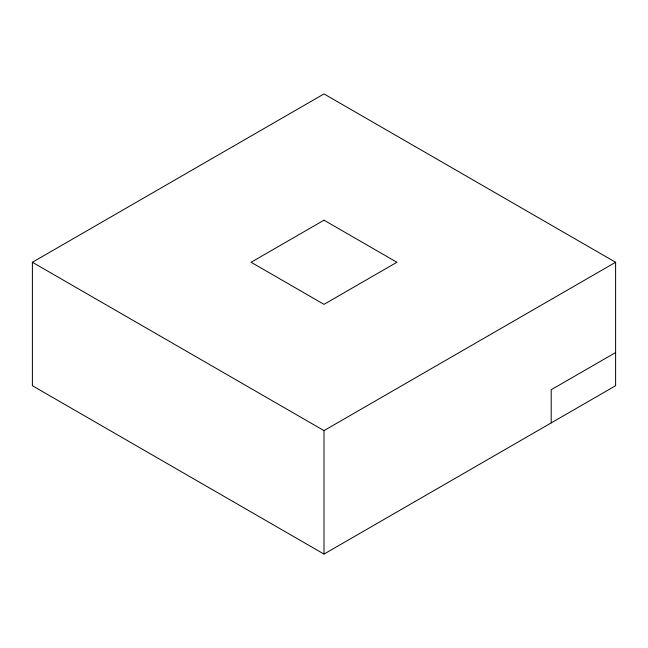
<?xml version="1.0" encoding="UTF-8"?>
<svg xmlns="http://www.w3.org/2000/svg" width="648" height="648" viewBox="0 0 648 648"><rect width="100%" height="100%" fill="white"/><g stroke="black" fill="none" stroke-linecap="round" stroke-linejoin="round"><path stroke-width="0.97" d="M32.4 262.27L324 93.92L615.6 262.27L615.6 385.73L324 554.081L32.4 385.73L32.4 262.27L324 430.62L615.6 262.27M615.6 352.561L551.197 389.748L551.197 422.909M324 430.62L324 554.081M324 220.182L251.1 262.27L324 304.358L396.9 262.27L324 220.182"/></g></svg>
